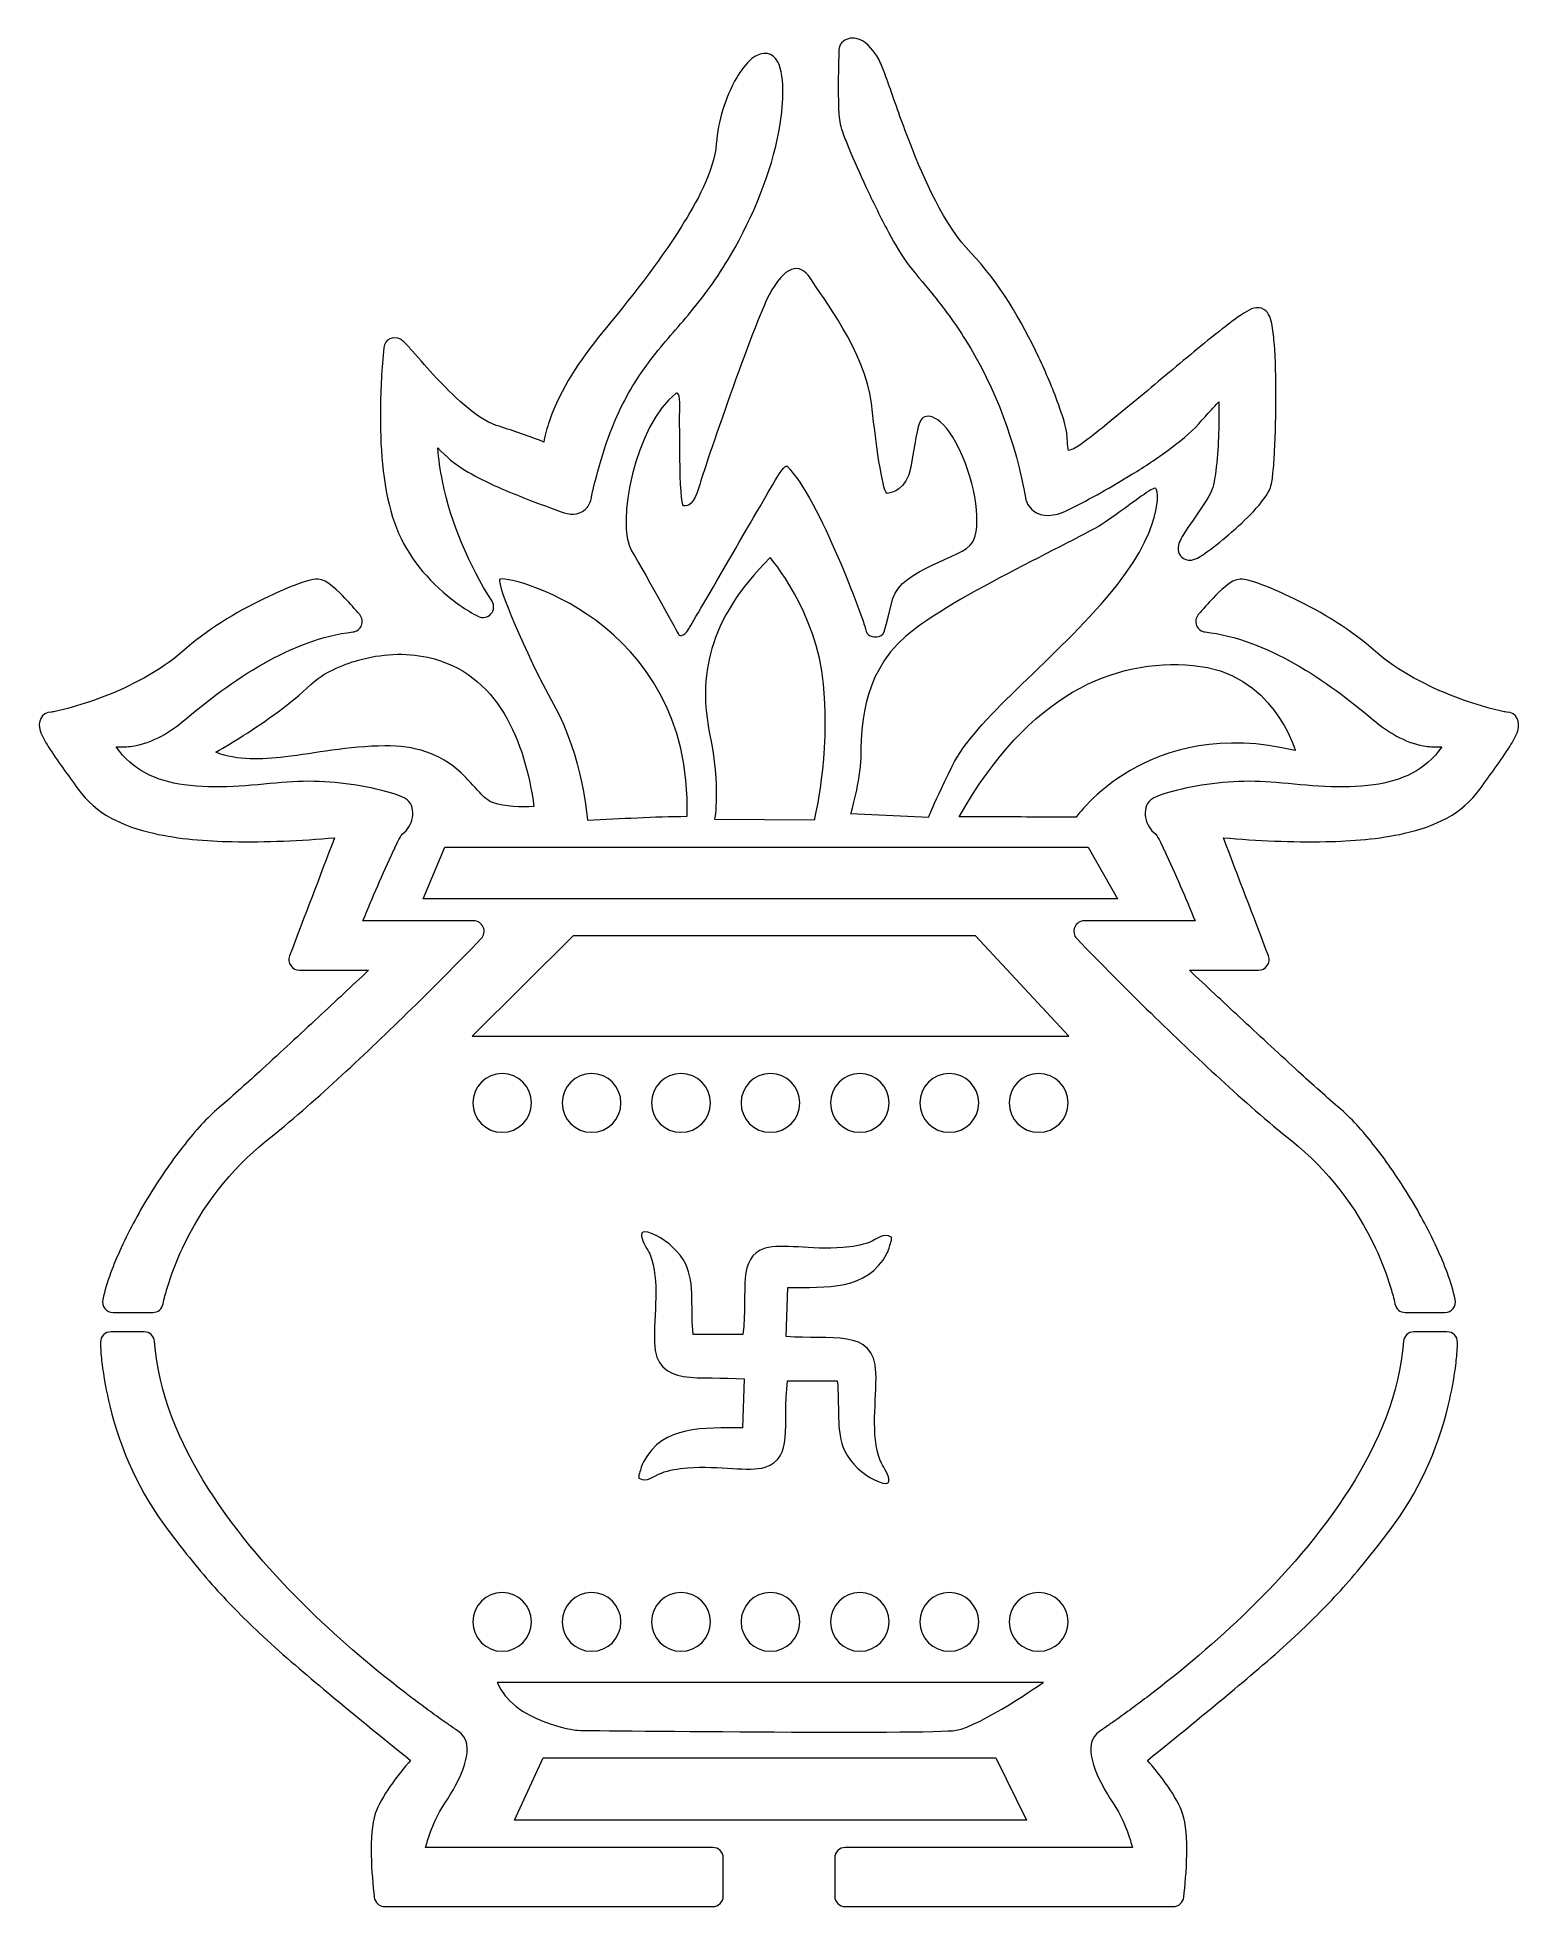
# Model space of a CAD drawing. Header units: millimetres. Extents: x -75 to 75, y -95 to 95.
import ezdxf

# ---------------------------------------------------------------- set-up
doc = ezdxf.new("R2010")
doc.units = ezdxf.units.MM
doc.header["$MEASUREMENT"] = 0
doc.layers.add('Layer 1', color=7, linetype='Continuous')

msp = doc.modelspace()

# ---------------------------------------------------------------- linework, layer by layer
at = {"layer": 'Layer 1', "color": 250, "lineweight": 9}
for points, knots in [([(44.6497, 57.998), (44.3874, 57.726), (44.1331, 57.4454), (43.9017, 57.1957), (43.4653, 56.7245), (43.0399, 56.2454), (42.6081, 55.7705), (41.718, 54.7914), (40.6523, 53.9403), (39.5894, 53.1567), (38.3727, 52.2598), (37.1058, 51.4318), (35.8191, 50.6392), (33.7514, 49.3654), (31.6306, 48.1651), (29.4587, 47.078), (28.4545, 46.5753), (27.1773, 46.1794), (26.1101, 46.7301), (25.6212, 46.9824), (25.1963, 47.456), (25.051, 47.992), (25.043, 48.0216), (25.0362, 48.0514), (25.0307, 48.0816), (23.98, 53.8755), (22.0162, 59.3683), (18.8664, 64.3599), (17.8275, 66.0062), (16.6709, 67.5713), (15.4442, 69.082), (14.5953, 70.1274), (13.6874, 71.1277), (12.9007, 72.2224), (12.1354, 73.2873), (11.4944, 74.4555), (10.8795, 75.6122), (10.136, 77.011), (9.4397, 78.4345), (8.7702, 79.8701), (8.1662, 81.1653), (7.5828, 82.4705), (7.0368, 83.7913), (6.8373, 84.2739), (6.6423, 84.7585), (6.4621, 85.2488), (6.3416, 85.5769), (6.2176, 85.9107), (6.1444, 86.2529), (6.0122, 86.8699), (5.9985, 87.544), (5.9786, 88.1742), (5.9527, 89.0015), (5.9513, 89.8293), (5.9574, 90.6569), (5.9654, 91.7135), (5.9858, 92.7698), (6.0208, 93.8259), (6.0294, 94.0866), (6.125, 94.322), (6.3009, 94.5148), (6.6705, 94.9202), (7.2566, 95.0671), (7.7854, 94.9619), (8.7002, 94.7801), (9.3942, 93.921), (9.875, 93.1769), (10.1451, 92.7587), (10.3376, 92.2684), (10.5193, 91.8059), (10.7807, 91.1403), (11.0186, 90.4659), (11.2565, 89.7916), (11.9049, 87.9545), (12.546, 86.1143), (13.2522, 84.2984), (14.6923, 80.5952), (16.7018, 76.018), (19.4687, 73.1313), (22.314, 70.1627), (24.5917, 66.2338), (26.3425, 62.5297), (27.0768, 60.9764), (27.751, 59.3921), (28.3359, 57.7762), (28.543, 57.2044), (28.7393, 56.6282), (28.9103, 56.0445), (29.0244, 55.6553), (29.1388, 55.2533), (29.1877, 54.8499), (29.2349, 54.4602), (29.2512, 53.5181), (29.3653, 53.06), (29.5446, 53.1023), (29.7875, 53.1991), (29.8923, 53.2444), (30.2722, 53.4085), (30.7486, 53.7859), (31.0859, 54.0351), (31.8501, 54.5995), (32.5923, 55.1932), (33.3309, 55.7905), (35.3292, 57.4066), (37.2921, 59.0659), (39.2634, 60.715), (41.1602, 62.3019), (43.053, 63.8949), (45.0018, 65.4181), (45.6728, 65.9424), (46.3485, 66.4643), (47.0598, 66.9335), (47.6073, 67.2946), (48.3183, 67.7556), (49.0009, 67.5169), (49.6689, 67.2833), (49.8999, 66.5984), (50.0333, 65.9712), (50.1669, 65.3431), (50.2293, 64.6977), (50.2814, 64.0585), (50.4286, 62.2521), (50.4572, 60.436), (50.4588, 58.6243), (50.4604, 56.73), (50.4228, 54.8349), (50.3205, 52.9431), (50.2812, 52.2167), (50.2335, 51.4903), (50.1558, 50.7668), (50.1045, 50.2889), (50.051, 49.7636), (49.8989, 49.3071), (49.4249, 47.8842), (47.0906, 45.7597), (45.9368, 44.7484), (45.1649, 44.0718), (44.3713, 43.4159), (43.5391, 42.8145), (42.9479, 42.3872), (42.0504, 41.6916), (41.2815, 41.9692), (40.6701, 42.1898), (40.4032, 42.8102), (40.5439, 43.4233), (40.6007, 43.6708), (40.7111, 43.9042), (40.8309, 44.1268), (41.1047, 44.6353), (41.4337, 45.113), (41.758, 45.5901), (42.4786, 46.6502), (43.2671, 47.7041), (43.8596, 48.8423), (44.1282, 49.3583), (44.2652, 50.3686), (44.3424, 50.9533), (44.4938, 52.0993), (44.5687, 53.256), (44.6158, 54.4107), (44.6603, 55.5033), (44.6779, 56.5975), (44.6567, 57.6908), (44.6547, 57.7933), (44.6524, 57.8957), (44.6497, 57.998)], [0, 0, 0, 0, 0.01818182, 0.01818182, 0.01818182, 0.03636364, 0.03636364, 0.03636364, 0.05454545, 0.05454545, 0.05454545, 0.07272727, 0.07272727, 0.07272727, 0.09090909, 0.09090909, 0.09090909, 0.10909091, 0.10909091, 0.10909091, 0.12727273, 0.12727273, 0.12727273, 0.14545455, 0.14545455, 0.14545455, 0.16363636, 0.16363636, 0.16363636, 0.18181818, 0.18181818, 0.18181818, 0.2, 0.2, 0.2, 0.21818182, 0.21818182, 0.21818182, 0.23636364, 0.23636364, 0.23636364, 0.25454545, 0.25454545, 0.25454545, 0.27272727, 0.27272727, 0.27272727, 0.29090909, 0.29090909, 0.29090909, 0.30909091, 0.30909091, 0.30909091, 0.32727273, 0.32727273, 0.32727273, 0.34545455, 0.34545455, 0.34545455, 0.36363636, 0.36363636, 0.36363636, 0.38181818, 0.38181818, 0.38181818, 0.4, 0.4, 0.4, 0.41818182, 0.41818182, 0.41818182, 0.43636364, 0.43636364, 0.43636364, 0.45454545, 0.45454545, 0.45454545, 0.47272727, 0.47272727, 0.47272727, 0.49090909, 0.49090909, 0.49090909, 0.50909091, 0.50909091, 0.50909091, 0.52727273, 0.52727273, 0.52727273, 0.54545455, 0.54545455, 0.54545455, 0.56363636, 0.56363636, 0.56363636, 0.58181818, 0.58181818, 0.58181818, 0.6, 0.6, 0.6, 0.61818182, 0.61818182, 0.61818182, 0.63636364, 0.63636364, 0.63636364, 0.65454545, 0.65454545, 0.65454545, 0.67272727, 0.67272727, 0.67272727, 0.69090909, 0.69090909, 0.69090909, 0.70909091, 0.70909091, 0.70909091, 0.72727273, 0.72727273, 0.72727273, 0.74545455, 0.74545455, 0.74545455, 0.76363636, 0.76363636, 0.76363636, 0.78181818, 0.78181818, 0.78181818, 0.8, 0.8, 0.8, 0.81818182, 0.81818182, 0.81818182, 0.83636364, 0.83636364, 0.83636364, 0.85454545, 0.85454545, 0.85454545, 0.87272727, 0.87272727, 0.87272727, 0.89090909, 0.89090909, 0.89090909, 0.90909091, 0.90909091, 0.90909091, 0.92727273, 0.92727273, 0.92727273, 0.94545455, 0.94545455, 0.94545455, 0.96363636, 0.96363636, 0.96363636, 0.98181818, 0.98181818, 0.98181818, 1, 1, 1, 1]), ([(-23.9959, 53.9191), (-23.8576, 54.6526), (-23.6553, 55.3749), (-23.4115, 56.0795), (-22.3015, 59.2897), (-20.2901, 62.3088), (-18.1453, 64.9203), (-15.2659, 68.4263), (-12.4039, 72.0028), (-9.9807, 75.8443), (-8.5, 78.1915), (-6.6769, 81.4458), (-6.4496, 84.2463), (-6.2628, 86.5457), (-5.54, 88.9904), (-4.3647, 90.98), (-3.9609, 91.6636), (-3.4399, 92.4064), (-2.8187, 92.9067), (-2.08, 93.5017), (-1.0488, 93.717), (-0.3845, 92.8764), (0.6315, 91.5905), (0.3191, 88.0568), (0.0841, 86.4805), (-0.5775, 82.0419), (-2.3804, 77.6234), (-4.536, 73.7086), (-5.7669, 71.4733), (-7.208, 69.398), (-8.822, 67.4234), (-10.1377, 65.8137), (-11.5462, 64.2806), (-12.8311, 62.6457), (-14.2053, 60.897), (-15.373, 59.0572), (-16.3162, 57.0412), (-17.6414, 54.2091), (-18.5198, 51.1633), (-19.1847, 48.1145), (-19.2546, 47.712), (-19.4836, 47.3171), (-19.7913, 47.0502), (-20.4863, 46.4475), (-21.4096, 46.5184), (-22.2165, 46.8217), (-23.6436, 47.3581), (-25.0795, 47.8713), (-26.4943, 48.4397), (-28.3644, 49.1911), (-30.2806, 50.0024), (-32.0016, 51.057), (-33.0259, 51.6845), (-33.9402, 52.4389), (-34.7489, 53.3178), (-34.68, 52.1841), (-34.5093, 51.0498), (-34.2838, 49.9402), (-33.4064, 45.6228), (-31.5914, 41.4471), (-29.2488, 37.7271), (-28.9915, 37.3184), (-29.0359, 36.7953), (-29.3585, 36.4359), (-29.6801, 36.0776), (-30.1979, 35.9766), (-30.6305, 36.1879), (-31.8921, 36.8039), (-33.1703, 37.7475), (-34.2293, 38.6677), (-36.5862, 40.7156), (-38.4426, 43.2881), (-39.3677, 46.2892), (-40.4169, 49.6934), (-40.6331, 53.657), (-40.6013, 57.2063), (-40.5824, 59.3174), (-40.4619, 61.4262), (-40.2512, 63.5267), (-40.1682, 64.3543), (-39.2818, 64.7725), (-38.5719, 64.3677), (-38.4169, 64.2793), (-38.2845, 64.1635), (-38.1569, 64.0404), (-37.8789, 63.7724), (-37.6247, 63.4816), (-37.3684, 63.1933), (-36.5547, 62.2783), (-35.7506, 61.3546), (-34.9138, 60.4606), (-33.4548, 58.9019), (-30.8637, 56.2652), (-28.8262, 55.6151), (-27.2922, 55.1256), (-25.7543, 54.6326), (-24.2613, 54.0273), (-24.1725, 53.9913), (-24.084, 53.9554), (-23.9959, 53.9191)], [0, 0, 0, 0, 0.03030303, 0.03030303, 0.03030303, 0.06060606, 0.06060606, 0.06060606, 0.09090909, 0.09090909, 0.09090909, 0.12121212, 0.12121212, 0.12121212, 0.15151515, 0.15151515, 0.15151515, 0.18181818, 0.18181818, 0.18181818, 0.21212121, 0.21212121, 0.21212121, 0.24242424, 0.24242424, 0.24242424, 0.27272727, 0.27272727, 0.27272727, 0.3030303, 0.3030303, 0.3030303, 0.33333333, 0.33333333, 0.33333333, 0.36363636, 0.36363636, 0.36363636, 0.39393939, 0.39393939, 0.39393939, 0.42424242, 0.42424242, 0.42424242, 0.45454545, 0.45454545, 0.45454545, 0.48484848, 0.48484848, 0.48484848, 0.51515152, 0.51515152, 0.51515152, 0.54545455, 0.54545455, 0.54545455, 0.57575758, 0.57575758, 0.57575758, 0.60606061, 0.60606061, 0.60606061, 0.63636364, 0.63636364, 0.63636364, 0.66666667, 0.66666667, 0.66666667, 0.6969697, 0.6969697, 0.6969697, 0.72727273, 0.72727273, 0.72727273, 0.75757576, 0.75757576, 0.75757576, 0.78787879, 0.78787879, 0.78787879, 0.81818182, 0.81818182, 0.81818182, 0.84848485, 0.84848485, 0.84848485, 0.87878788, 0.87878788, 0.87878788, 0.90909091, 0.90909091, 0.90909091, 0.93939394, 0.93939394, 0.93939394, 0.96969697, 0.96969697, 0.96969697, 1, 1, 1, 1]), ([(-10.2603, 34.3056), (-10.2603, 34.3056), (-13.4269, 40.1401), (-15.0571, 42.8414), (-16.6872, 45.5387), (-14.7013, 55.6765), (-10.5237, 58.886), (-10.5237, 58.886), (-10.168, 59.1414), (-10.168, 57.9205), (-10.168, 56.6956), (-10.2376, 47.5072), (-9.7829, 47.4309), (-9.3295, 47.3534), (-8.685, 47.6181), (-8.1928, 49.398), (-7.7007, 51.1793), (-2.6058, 66.0029), (-1.0706, 68.8808), (0.4659, 71.7572), (1.9998, 72.335), (3.1526, 70.531), (4.3026, 68.727), (8.7009, 63.0837), (9.3188, 57.8777), (9.9339, 52.6717), (10.5036, 48.6197), (10.9743, 48.6999), (11.4436, 48.7776), (12.8919, 49.0517), (13.3239, 51.3626), (13.7544, 53.672), (13.9497, 55.4733), (14.3816, 56.1794), (14.8109, 56.8828), (16.4772, 56.8601), (18.2477, 53.2294), (20.0183, 49.6013), (20.5506, 45.2164), (19.5756, 43.6692), (18.602, 42.1193), (12.3784, 41.0642), (11.5105, 37.9964), (10.6386, 34.9314), (10.7764, 34.2909), (10.0904, 34.1531), (9.4043, 34.0154), (8.8548, 34.1531), (8.7183, 34.9314), (8.5819, 35.7084), (4.0486, 48.1611), (0.7522, 51.4561), (0.7522, 51.4561), (0.5369, 51.6928), (-0.3216, 50.2406), (-1.1815, 48.7923), (-8.6489, 35.901), (-9.24, 34.9341), (-9.8297, 33.9673), (-10.2603, 34.3056), (-10.2603, 34.3056)], [0, 0, 0, 0, 0.05, 0.05, 0.05, 0.1, 0.1, 0.1, 0.15, 0.15, 0.15, 0.2, 0.2, 0.2, 0.25, 0.25, 0.25, 0.3, 0.3, 0.3, 0.35, 0.35, 0.35, 0.4, 0.4, 0.4, 0.45, 0.45, 0.45, 0.5, 0.5, 0.5, 0.55, 0.55, 0.55, 0.6, 0.6, 0.6, 0.65, 0.65, 0.65, 0.7, 0.7, 0.7, 0.75, 0.75, 0.75, 0.8, 0.8, 0.8, 0.85, 0.85, 0.85, 0.9, 0.9, 0.9, 0.95, 0.95, 0.95, 1, 1, 1, 1]), ([(7.21, 16.1411), (7.21, 16.1411), (8.1783, 19.4588), (8.2438, 21.8485), (8.308, 24.2369), (8.1141, 30.1129), (12.8266, 34.1809), (17.5405, 38.2502), (30.972, 44.2465), (33.3457, 45.9261), (35.7167, 47.6044), (37.6864, 49.1677), (38.1505, 49.2265), (38.6132, 49.284), (39.1615, 44.9687), (33.2427, 38.083), (27.3226, 31.2001), (19.9275, 25.7962), (17.5445, 20.9726), (15.1654, 16.1464), (15.1654, 15.7599), (15.1654, 15.7599), (15.1654, 15.7599), (7.21, 16.1411), (7.21, 16.1411)], [0, 0, 0, 0, 0.125, 0.125, 0.125, 0.25, 0.25, 0.25, 0.375, 0.375, 0.375, 0.5, 0.5, 0.5, 0.625, 0.625, 0.625, 0.75, 0.75, 0.75, 0.875, 0.875, 0.875, 1, 1, 1, 1]), ([(-6.62, 15.5821), (-6.62, 15.5821), (-5.9822, 18.7542), (-7.1255, 24.2945), (-8.2676, 29.8348), (-7.4104, 35.8338), (-0.9554, 42.1738), (-0.9554, 42.1738), (3.7773, 36.6575), (4.4633, 29.2905), (5.1506, 21.9235), (3.5446, 15.5126), (3.5446, 15.5126), (3.5446, 15.5126), (-6.62, 15.5821), (-6.62, 15.5821)], [0, 0, 0, 0, 0.2, 0.2, 0.2, 0.4, 0.4, 0.4, 0.6, 0.6, 0.6, 0.8, 0.8, 0.8, 1, 1, 1, 1]), ([(-45.26, 13.6819), (-48.7229, 13.3888), (-52.204, 13.2101), (-55.6787, 13.2845), (-58.346, 13.3416), (-61.0684, 13.5414), (-63.6742, 14.1363), (-66.7167, 14.8311), (-69.5082, 16.0495), (-71.3702, 18.6655), (-72.3852, 20.0918), (-73.4427, 21.4914), (-74.3776, 22.9727), (-74.6838, 23.4578), (-75.0183, 24.001), (-75.1924, 24.5487), (-75.479, 25.4505), (-75.0931, 26.403), (-74.0515, 26.4643), (-73.8894, 26.4739), (-73.7019, 26.5203), (-73.5426, 26.5537), (-73.1547, 26.6351), (-72.7702, 26.7315), (-72.3876, 26.8344), (-71.2067, 27.1518), (-70.0428, 27.536), (-68.9, 27.9709), (-66.0262, 29.0645), (-63.0327, 30.5791), (-60.7229, 32.6322), (-58.2681, 34.8142), (-55.3293, 36.5949), (-52.3763, 38.0163), (-51.2899, 38.5392), (-48.0319, 40.032), (-46.949, 39.9906), (-46.009, 39.9547), (-44.8355, 38.6927), (-44.2074, 38.0371), (-43.6899, 37.4967), (-43.188, 36.9406), (-42.7046, 36.3694), (-42.445, 36.0627), (-42.3777, 35.6486), (-42.5268, 35.2756), (-42.6763, 34.9012), (-43.009, 34.6489), (-43.4098, 34.6056), (-49.5944, 33.9375), (-55.8452, 29.6255), (-60.4785, 25.6893), (-61.9493, 24.4398), (-63.6805, 23.3671), (-65.6082, 23.0335), (-66.1558, 22.9387), (-66.7038, 22.9099), (-67.2587, 22.9277), (-67.3187, 22.9295), (-67.3861, 22.9348), (-67.4555, 22.9401), (-65.8441, 20.5231), (-63.3873, 19.4646), (-60.5399, 19.0646), (-57.2954, 18.6089), (-53.8596, 18.9982), (-50.6128, 19.298), (-47.7374, 19.5634), (-44.7923, 19.3972), (-41.9612, 18.8316), (-41.063, 18.6521), (-38.5236, 18.0726), (-37.8739, 17.5532), (-37.3412, 17.1274), (-37.2383, 16.3683), (-37.3484, 15.7336), (-37.4646, 15.0633), (-37.8217, 14.4584), (-38.375, 14.0613), (-38.6306, 13.7521), (-39.0849, 12.7408), (-39.2626, 12.3694), (-39.8286, 11.1866), (-40.3563, 9.9857), (-40.8765, 8.7823), (-41.3846, 7.6071), (-41.8835, 6.4279), (-42.3734, 5.2451), (-38.6252, 5.2451), (-34.8769, 5.2451), (-31.1287, 5.2451), (-30.6932, 5.2451), (-30.3105, 4.9923), (-30.1397, 4.5917), (-29.9699, 4.1936), (-30.053, 3.738), (-30.3526, 3.4255), (-32.8228, 0.8494), (-35.3499, -1.6718), (-37.9005, -4.1681), (-40.2209, -6.4388), (-42.5692, -8.6813), (-44.9626, -10.875), (-47.3196, -13.0354), (-49.7162, -15.1574), (-52.215, -17.1534), (-55.8643, -20.0683), (-58.7471, -23.8189), (-60.7235, -28.0446), (-61.3392, -29.3612), (-61.8692, -30.7226), (-62.2843, -32.116), (-62.4403, -32.6396), (-62.5926, -33.1734), (-62.6912, -33.7112), (-62.7852, -34.2241), (-63.2274, -34.5926), (-63.7488, -34.5926), (-65.096, -34.5926), (-66.443, -34.5926), (-67.7901, -34.5926), (-68.1228, -34.5926), (-68.4229, -34.4482), (-68.6305, -34.188), (-68.8371, -33.9293), (-68.912, -33.6019), (-68.8387, -33.279), (-68.4272, -31.4675), (-67.7343, -29.6954), (-66.9612, -28.0098), (-66.0877, -26.1053), (-65.0761, -24.2622), (-63.9748, -22.4805), (-62.9017, -20.7446), (-61.739, -19.0592), (-60.4687, -17.4613), (-59.4195, -16.1418), (-58.2756, -14.8329), (-56.9874, -13.7411), (-55.4935, -12.475), (-54.0503, -11.1502), (-52.6047, -9.8297), (-50.696, -8.0861), (-48.8001, -6.3287), (-46.9086, -4.5666), (-45.2019, -2.9768), (-43.4977, -1.3843), (-41.7989, 0.2139), (-44.1441, 0.2139), (-46.4892, 0.2139), (-48.8343, 0.2139), (-49.1934, 0.2139), (-49.5158, 0.3832), (-49.7196, 0.6789), (-49.9232, 0.9743), (-49.9669, 1.3364), (-49.8392, 1.6718), (-48.315, 5.676), (-46.7855, 9.6782), (-45.26, 13.6819)], [0, 0, 0, 0, 0.01886792, 0.01886792, 0.01886792, 0.03773585, 0.03773585, 0.03773585, 0.05660377, 0.05660377, 0.05660377, 0.0754717, 0.0754717, 0.0754717, 0.09433962, 0.09433962, 0.09433962, 0.11320755, 0.11320755, 0.11320755, 0.13207547, 0.13207547, 0.13207547, 0.1509434, 0.1509434, 0.1509434, 0.16981132, 0.16981132, 0.16981132, 0.18867925, 0.18867925, 0.18867925, 0.20754717, 0.20754717, 0.20754717, 0.22641509, 0.22641509, 0.22641509, 0.24528302, 0.24528302, 0.24528302, 0.26415094, 0.26415094, 0.26415094, 0.28301887, 0.28301887, 0.28301887, 0.30188679, 0.30188679, 0.30188679, 0.32075472, 0.32075472, 0.32075472, 0.33962264, 0.33962264, 0.33962264, 0.35849057, 0.35849057, 0.35849057, 0.37735849, 0.37735849, 0.37735849, 0.39622642, 0.39622642, 0.39622642, 0.41509434, 0.41509434, 0.41509434, 0.43396226, 0.43396226, 0.43396226, 0.45283019, 0.45283019, 0.45283019, 0.47169811, 0.47169811, 0.47169811, 0.49056604, 0.49056604, 0.49056604, 0.50943396, 0.50943396, 0.50943396, 0.52830189, 0.52830189, 0.52830189, 0.54716981, 0.54716981, 0.54716981, 0.56603774, 0.56603774, 0.56603774, 0.58490566, 0.58490566, 0.58490566, 0.60377358, 0.60377358, 0.60377358, 0.62264151, 0.62264151, 0.62264151, 0.64150943, 0.64150943, 0.64150943, 0.66037736, 0.66037736, 0.66037736, 0.67924528, 0.67924528, 0.67924528, 0.69811321, 0.69811321, 0.69811321, 0.71698113, 0.71698113, 0.71698113, 0.73584906, 0.73584906, 0.73584906, 0.75471698, 0.75471698, 0.75471698, 0.77358491, 0.77358491, 0.77358491, 0.79245283, 0.79245283, 0.79245283, 0.81132075, 0.81132075, 0.81132075, 0.83018868, 0.83018868, 0.83018868, 0.8490566, 0.8490566, 0.8490566, 0.86792453, 0.86792453, 0.86792453, 0.88679245, 0.88679245, 0.88679245, 0.90566038, 0.90566038, 0.90566038, 0.9245283, 0.9245283, 0.9245283, 0.94339623, 0.94339623, 0.94339623, 0.96226415, 0.96226415, 0.96226415, 0.98113208, 0.98113208, 0.98113208, 1, 1, 1, 1]), ([(-19.5537, 15.4578), (-19.5537, 15.4578), (-20.0116, 21.9365), (-22.9849, 27.2654), (-25.9571, 32.5932), (-28.7056, 39.3243), (-28.4806, 39.942), (-28.2567, 40.5597), (-8.9119, 36.2082), (-9.396, 15.862), (-12.8576, 15.862), (-16.0677, 15.619), (-19.5537, 15.4578)], [0, 0, 0, 0, 0.25, 0.25, 0.25, 0.5, 0.5, 0.5, 0.75, 0.75, 0.75, 1, 1, 1, 1]), ([(45.1172, 13.6819), (46.6427, 9.6782), (48.1722, 5.676), (49.6964, 1.6718), (49.8241, 1.3364), (49.7804, 0.9743), (49.5768, 0.6789), (49.373, 0.3832), (49.0506, 0.2139), (48.6915, 0.2139), (46.3464, 0.2139), (44.0012, 0.2139), (41.6561, 0.2139), (43.3548, -1.3844), (45.0589, -2.9769), (46.7654, -4.5669), (48.6568, -6.329), (50.5526, -8.0863), (52.4611, -9.83), (53.9064, -11.1504), (55.3494, -12.4752), (56.8432, -13.741), (58.1317, -14.8329), (59.2758, -16.1418), (60.3251, -17.4615), (61.5956, -19.0594), (62.7583, -20.7448), (63.8315, -22.4807), (64.9329, -24.2623), (65.9447, -26.1054), (66.8182, -28.0098), (67.5914, -29.6954), (68.2843, -31.4676), (68.6959, -33.279), (68.7692, -33.6019), (68.6943, -33.9293), (68.4877, -34.188), (68.2801, -34.4482), (67.98, -34.5926), (67.6473, -34.5926), (66.3002, -34.5926), (64.9531, -34.5926), (63.606, -34.5926), (63.0846, -34.5926), (62.6425, -34.2241), (62.5484, -33.7113), (62.4498, -33.1734), (62.2976, -32.6396), (62.1416, -32.1159), (61.7266, -30.7227), (61.1966, -29.3613), (60.5808, -28.0448), (58.6041, -23.8189), (55.7206, -20.0683), (52.071, -17.1534), (49.5719, -15.1576), (47.1754, -13.0356), (44.8184, -10.8752), (42.4251, -8.6815), (40.0769, -6.439), (37.7569, -4.1682), (35.2064, -1.672), (32.6799, 0.8495), (30.2098, 3.4255), (29.9102, 3.738), (29.8271, 4.1936), (29.9968, 4.5917), (30.1677, 4.9923), (30.5504, 5.2451), (30.9859, 5.2451), (34.7346, 5.2451), (38.4832, 5.2451), (42.2319, 5.2451), (41.7419, 6.4279), (41.2427, 7.6071), (40.7346, 8.7822), (40.2141, 9.9857), (39.6862, 11.1865), (39.12, 12.3693), (38.9423, 12.7407), (38.4877, 13.7522), (38.2323, 14.0613), (37.679, 14.4584), (37.3217, 15.0634), (37.2055, 15.7337), (37.0951, 16.3688), (37.1984, 17.1284), (37.7321, 17.554), (38.3833, 18.0733), (40.9198, 18.6521), (41.8188, 18.8317), (44.6498, 19.3973), (47.5947, 19.5634), (50.47, 19.298), (53.7166, 18.9982), (57.1523, 18.6089), (60.3964, 19.0646), (63.2441, 19.4647), (65.7007, 20.5232), (67.3123, 22.9399), (67.2423, 22.9344), (67.1742, 22.9292), (67.1136, 22.9272), (66.5588, 22.9094), (66.0109, 22.9384), (65.4634, 23.0335), (63.5366, 23.3677), (61.806, 24.4403), (60.3356, 25.6893), (55.7011, 29.6266), (49.4507, 33.9375), (43.2643, 34.6056), (42.8636, 34.6488), (42.5309, 34.9012), (42.3813, 35.2755), (42.2321, 35.6485), (42.2994, 36.0627), (42.5591, 36.3694), (43.0424, 36.9405), (43.5446, 37.4964), (44.0624, 38.0364), (44.6914, 38.6926), (45.8664, 39.9547), (46.8076, 39.9906), (47.8896, 40.032), (51.1474, 38.5389), (52.233, 38.0162), (55.1858, 36.5947), (58.1242, 34.814), (60.5788, 32.6322), (62.8886, 30.5791), (65.8822, 29.0645), (68.756, 27.971), (69.8989, 27.5361), (71.0629, 27.1519), (72.244, 26.8345), (72.6267, 26.7316), (73.0113, 26.6351), (73.3992, 26.5537), (73.5588, 26.5203), (73.7464, 26.4739), (73.9087, 26.4643), (74.9471, 26.4032), (75.3375, 25.4543), (75.0497, 24.5487), (74.8756, 24.001), (74.5412, 23.4577), (74.235, 22.9726), (73.3001, 21.4912), (72.2425, 20.0916), (71.2271, 18.6653), (69.3647, 16.0495), (66.5738, 14.831), (63.5311, 14.1362), (60.9253, 13.5413), (58.2029, 13.3416), (55.5358, 13.2844), (52.0612, 13.21), (48.5801, 13.3888), (45.1172, 13.6819)], [0, 0, 0, 0, 0.01886792, 0.01886792, 0.01886792, 0.03773585, 0.03773585, 0.03773585, 0.05660377, 0.05660377, 0.05660377, 0.0754717, 0.0754717, 0.0754717, 0.09433962, 0.09433962, 0.09433962, 0.11320755, 0.11320755, 0.11320755, 0.13207547, 0.13207547, 0.13207547, 0.1509434, 0.1509434, 0.1509434, 0.16981132, 0.16981132, 0.16981132, 0.18867925, 0.18867925, 0.18867925, 0.20754717, 0.20754717, 0.20754717, 0.22641509, 0.22641509, 0.22641509, 0.24528302, 0.24528302, 0.24528302, 0.26415094, 0.26415094, 0.26415094, 0.28301887, 0.28301887, 0.28301887, 0.30188679, 0.30188679, 0.30188679, 0.32075472, 0.32075472, 0.32075472, 0.33962264, 0.33962264, 0.33962264, 0.35849057, 0.35849057, 0.35849057, 0.37735849, 0.37735849, 0.37735849, 0.39622642, 0.39622642, 0.39622642, 0.41509434, 0.41509434, 0.41509434, 0.43396226, 0.43396226, 0.43396226, 0.45283019, 0.45283019, 0.45283019, 0.47169811, 0.47169811, 0.47169811, 0.49056604, 0.49056604, 0.49056604, 0.50943396, 0.50943396, 0.50943396, 0.52830189, 0.52830189, 0.52830189, 0.54716981, 0.54716981, 0.54716981, 0.56603774, 0.56603774, 0.56603774, 0.58490566, 0.58490566, 0.58490566, 0.60377358, 0.60377358, 0.60377358, 0.62264151, 0.62264151, 0.62264151, 0.64150943, 0.64150943, 0.64150943, 0.66037736, 0.66037736, 0.66037736, 0.67924528, 0.67924528, 0.67924528, 0.69811321, 0.69811321, 0.69811321, 0.71698113, 0.71698113, 0.71698113, 0.73584906, 0.73584906, 0.73584906, 0.75471698, 0.75471698, 0.75471698, 0.77358491, 0.77358491, 0.77358491, 0.79245283, 0.79245283, 0.79245283, 0.81132075, 0.81132075, 0.81132075, 0.83018868, 0.83018868, 0.83018868, 0.8490566, 0.8490566, 0.8490566, 0.86792453, 0.86792453, 0.86792453, 0.88679245, 0.88679245, 0.88679245, 0.90566038, 0.90566038, 0.90566038, 0.9245283, 0.9245283, 0.9245283, 0.94339623, 0.94339623, 0.94339623, 0.96226415, 0.96226415, 0.96226415, 0.98113208, 0.98113208, 0.98113208, 1, 1, 1, 1]), ([(-57.3508, 22.3769), (-55.0971, 21.5117), (-52.7108, 21.6071), (-50.2964, 21.9003), (-48.7077, 22.0933), (-47.1274, 22.3643), (-45.5413, 22.5811), (-43.7488, 22.8261), (-41.9585, 23.0035), (-40.1477, 23.022), (-37.1591, 23.0524), (-34.6144, 22.3227), (-32.3972, 20.2793), (-31.7119, 19.6476), (-31.1371, 18.9561), (-30.5047, 18.2792), (-30.1369, 17.8855), (-29.6413, 17.378), (-29.1102, 17.2219), (-27.9231, 16.8729), (-26.3198, 16.7434), (-24.9944, 16.8644), (-25.8777, 23.418), (-28.6126, 30.4585), (-35.7686, 32.0331), (-38.0896, 32.5437), (-40.5634, 32.3833), (-42.8426, 31.7425), (-44.4528, 31.2897), (-46.4569, 30.4345), (-47.6822, 29.2623), (-49.7229, 27.3101), (-52.1603, 25.5809), (-54.5398, 24.0716), (-55.4533, 23.4921), (-56.3975, 22.9149), (-57.3508, 22.3769)], [0, 0, 0, 0, 0.08333333, 0.08333333, 0.08333333, 0.16666667, 0.16666667, 0.16666667, 0.25, 0.25, 0.25, 0.33333333, 0.33333333, 0.33333333, 0.41666667, 0.41666667, 0.41666667, 0.5, 0.5, 0.5, 0.58333333, 0.58333333, 0.58333333, 0.66666667, 0.66666667, 0.66666667, 0.75, 0.75, 0.75, 0.83333333, 0.83333333, 0.83333333, 0.91666667, 0.91666667, 0.91666667, 1, 1, 1, 1]), ([(18.2465, 15.8255), (18.2465, 15.8255), (23.2387, 15.8255), (23.2387, 15.8255), (22.9196, 15.8255), (26.0883, 15.7599), (26.0883, 15.7599), (26.0883, 15.7599), (30.1376, 15.7599), (30.1376, 15.7599), (30.1376, 15.7599), (37.4097, 26.2), (52.4299, 22.5385), (52.4299, 22.5385), (50.1887, 30.5341), (42.0433, 31.2067), (33.898, 31.8794), (25.4277, 28.3904), (18.2465, 15.8255)], [0, 0, 0, 0, 0.16666667, 0.16666667, 0.16666667, 0.33333333, 0.33333333, 0.33333333, 0.5, 0.5, 0.5, 0.66666667, 0.66666667, 0.66666667, 0.83333333, 0.83333333, 0.83333333, 1, 1, 1, 1]), ([(-36.2433, 7.4648), (-36.2433, 7.4648), (34.358, 7.4648), (34.358, 7.4648), (34.358, 7.4648), (31.3732, 12.7082), (31.3732, 12.7082), (31.3732, 12.7082), (-34.0528, 12.7082), (-34.0528, 12.7082), (-34.0528, 12.7082), (-36.2433, 7.4648), (-36.2433, 7.4648)], [0, 0, 0, 0, 0.25, 0.25, 0.25, 0.5, 0.5, 0.5, 0.75, 0.75, 0.75, 1, 1, 1, 1]), ([(-20.9918, 3.7044), (-20.9918, 3.7044), (19.9101, 3.7044), (19.9101, 3.7044), (19.9101, 3.7044), (29.3847, -6.4789), (29.3847, -6.4789), (29.3847, -6.4789), (-31.27, -6.4789), (-31.27, -6.4789), (-31.27, -6.4789), (-20.9918, 3.7044), (-20.9918, 3.7044)], [0, 0, 0, 0, 0.25, 0.25, 0.25, 0.5, 0.5, 0.5, 0.75, 0.75, 0.75, 1, 1, 1, 1]), ([(-28.2223, -10.2928), (-26.5695, -10.2928), (-25.2322, -11.6301), (-25.2322, -13.283), (-25.2322, -14.9332), (-26.5695, -16.2717), (-28.2223, -16.2717), (-29.8726, -16.2717), (-31.2112, -14.9332), (-31.2112, -13.283), (-31.2112, -11.6301), (-29.8726, -10.2928), (-28.2223, -10.2928)], [0, 0, 0, 0, 0.25, 0.25, 0.25, 0.5, 0.5, 0.5, 0.75, 0.75, 0.75, 1, 1, 1, 1]), ([(-19.1288, -10.2928), (-17.4774, -10.2928), (-16.1388, -11.6301), (-16.1388, -13.283), (-16.1388, -14.9332), (-17.4774, -16.2717), (-19.1288, -16.2717), (-20.7804, -16.2717), (-22.119, -14.9332), (-22.119, -13.283), (-22.119, -11.6301), (-20.7804, -10.2928), (-19.1288, -10.2928)], [0, 0, 0, 0, 0.25, 0.25, 0.25, 0.5, 0.5, 0.5, 0.75, 0.75, 0.75, 1, 1, 1, 1]), ([(-10.0367, -10.2928), (-8.3839, -10.2928), (-7.0467, -11.6301), (-7.0467, -13.283), (-7.0467, -14.9332), (-8.3839, -16.2717), (-10.0367, -16.2717), (-11.687, -16.2717), (-13.0256, -14.9332), (-13.0256, -13.283), (-13.0256, -11.6301), (-11.687, -10.2928), (-10.0367, -10.2928)], [0, 0, 0, 0, 0.25, 0.25, 0.25, 0.5, 0.5, 0.5, 0.75, 0.75, 0.75, 1, 1, 1, 1]), ([(-0.9434, -10.2928), (0.7082, -10.2928), (2.0468, -11.6301), (2.0468, -13.283), (2.0468, -14.9332), (0.7082, -16.2717), (-0.9434, -16.2717), (-2.5935, -16.2717), (-3.9321, -14.9332), (-3.9321, -13.283), (-3.9321, -11.6301), (-2.5935, -10.2928), (-0.9434, -10.2928)], [0, 0, 0, 0, 0.25, 0.25, 0.25, 0.5, 0.5, 0.5, 0.75, 0.75, 0.75, 1, 1, 1, 1]), ([(8.1515, -10.2928), (9.8004, -10.2928), (11.139, -11.6301), (11.139, -13.283), (11.139, -14.9332), (9.8004, -16.2717), (8.1515, -16.2717), (6.4986, -16.2717), (5.16, -14.9332), (5.16, -13.283), (5.16, -11.6301), (6.4986, -10.2928), (8.1515, -10.2928)], [0, 0, 0, 0, 0.25, 0.25, 0.25, 0.5, 0.5, 0.5, 0.75, 0.75, 0.75, 1, 1, 1, 1]), ([(17.2436, -10.2928), (18.8925, -10.2928), (20.2338, -11.6301), (20.2338, -13.283), (20.2338, -14.9332), (18.8925, -16.2717), (17.2436, -16.2717), (15.5908, -16.2717), (14.2535, -14.9332), (14.2535, -13.283), (14.2535, -11.6301), (15.5908, -10.2928), (17.2436, -10.2928)], [0, 0, 0, 0, 0.25, 0.25, 0.25, 0.5, 0.5, 0.5, 0.75, 0.75, 0.75, 1, 1, 1, 1]), ([(26.3357, -10.2928), (27.9872, -10.2928), (29.3259, -11.6301), (29.3259, -13.283), (29.3259, -14.9332), (27.9872, -16.2717), (26.3357, -16.2717), (24.6855, -16.2717), (23.3456, -14.9332), (23.3456, -13.283), (23.3456, -11.6301), (24.6855, -10.2928), (26.3357, -10.2928)], [0, 0, 0, 0, 0.25, 0.25, 0.25, 0.5, 0.5, 0.5, 0.75, 0.75, 0.75, 1, 1, 1, 1]), ([(-1.4742, -50.3254), (-3.2114, -50.8203), (-6.0062, -50.1315), (-9.3775, -50.387), (-10.2989, -50.4578), (-11.2563, -50.625), (-12.0333, -50.9138), (-12.8825, -51.2254), (-13.4187, -51.9436), (-14.3227, -51.4527), (-14.3227, -51.4527), (-14.3227, -51.0984), (-14.3227, -51.0984), (-14.1248, -50.6798), (-14.1275, -50.288), (-13.8573, -49.7785), (-11.8488, -46.0061), (-7.6805, -46.3431), (-3.7823, -46.3296), (-3.7823, -46.3296), (-3.6192, -41.3497), (-3.6192, -41.3497), (-8.0014, -40.9404), (-12.5937, -42.2857), (-12.7341, -37.6628), (-12.8196, -34.8238), (-12.1576, -31.3415), (-13.1632, -28.7312), (-13.3292, -28.3019), (-15.4153, -25.3465), (-12.5723, -26.768), (-11.3486, -27.3778), (-10.22, -28.3807), (-9.558, -29.6927), (-8.6099, -31.5728), (-9.0793, -34.567), (-8.7997, -36.8177), (-8.7997, -36.8177), (-3.7368, -36.8283), (-3.7368, -36.8283), (-3.2167, -32.188), (-4.3815, -29.0721), (-1.4742, -28.0491), (0.2656, -27.5544), (3.0592, -28.2457), (6.4304, -27.9876), (7.3504, -27.9168), (8.308, -27.7509), (9.0863, -27.4621), (9.9367, -27.1505), (10.4717, -26.4297), (11.3757, -26.9218), (11.3757, -26.9218), (11.3757, -27.2762), (11.3757, -27.2762), (11.1777, -27.6961), (11.1804, -28.0879), (10.9103, -28.5961), (8.9018, -32.3698), (4.7334, -32.0316), (0.8353, -32.0449), (0.8353, -32.0449), (0.6722, -37.0263), (0.6722, -37.0263), (5.053, -37.4354), (9.6466, -36.0915), (9.7869, -40.7131), (9.8725, -43.5522), (9.2106, -47.0331), (10.2162, -49.6448), (10.3821, -50.074), (12.4669, -53.0268), (9.6251, -51.6079), (8.4029, -50.9967), (7.2729, -49.9924), (6.611, -48.6807), (5.6629, -46.8017), (6.1322, -43.8089), (5.8541, -41.557), (5.8541, -41.557), (0.7898, -41.5476), (0.7898, -41.5476), (0.2696, -46.1879), (1.433, -49.3024), (-1.4742, -50.3254)], [0, 0, 0, 0, 0.03571429, 0.03571429, 0.03571429, 0.07142857, 0.07142857, 0.07142857, 0.10714286, 0.10714286, 0.10714286, 0.14285714, 0.14285714, 0.14285714, 0.17857143, 0.17857143, 0.17857143, 0.21428571, 0.21428571, 0.21428571, 0.25, 0.25, 0.25, 0.28571429, 0.28571429, 0.28571429, 0.32142857, 0.32142857, 0.32142857, 0.35714286, 0.35714286, 0.35714286, 0.39285714, 0.39285714, 0.39285714, 0.42857143, 0.42857143, 0.42857143, 0.46428571, 0.46428571, 0.46428571, 0.5, 0.5, 0.5, 0.53571429, 0.53571429, 0.53571429, 0.57142857, 0.57142857, 0.57142857, 0.60714286, 0.60714286, 0.60714286, 0.64285714, 0.64285714, 0.64285714, 0.67857143, 0.67857143, 0.67857143, 0.71428571, 0.71428571, 0.71428571, 0.75, 0.75, 0.75, 0.78571429, 0.78571429, 0.78571429, 0.82142857, 0.82142857, 0.82142857, 0.85714286, 0.85714286, 0.85714286, 0.89285714, 0.89285714, 0.89285714, 0.92857143, 0.92857143, 0.92857143, 0.96428571, 0.96428571, 0.96428571, 1, 1, 1, 1]), ([(-36.0015, -88.9912), (-26.2702, -88.9912), (-16.539, -88.9912), (-6.8078, -88.9912), (-6.2148, -88.9912), (-5.7325, -89.4736), (-5.7325, -90.0665), (-5.7325, -91.3543), (-5.7325, -92.6422), (-5.7325, -93.9299), (-5.7325, -94.5228), (-6.2148, -95.0052), (-6.8078, -95.0052), (-17.9263, -95.0052), (-29.0448, -95.0052), (-40.1634, -95.0052), (-40.7103, -95.0052), (-41.1678, -94.598), (-41.2314, -94.0549), (-41.4918, -91.829), (-41.8113, -87.6334), (-41.1165, -85.55), (-40.5451, -83.8363), (-38.8445, -81.6454), (-37.5376, -80.1376), (-40.5004, -77.7347), (-43.4616, -75.3296), (-46.3876, -72.8819), (-48.6066, -71.0257), (-50.8075, -69.1451), (-52.9203, -67.168), (-54.5964, -65.5994), (-56.2067, -63.9622), (-57.7244, -62.2395), (-59.2995, -60.4517), (-60.7772, -58.5813), (-62.219, -56.6852), (-65.0474, -52.9658), (-66.9993, -48.6165), (-68.1145, -44.0892), (-68.4714, -42.6401), (-68.7461, -41.1678), (-68.9185, -39.6852), (-68.9874, -39.0922), (-69.0482, -38.4951), (-69.0627, -37.9038), (-69.063, -37.8969), (-69.0632, -37.8842), (-69.0632, -37.8714), (-69.0632, -37.7921), (-69.0632, -37.7127), (-69.0632, -37.6334), (-69.0632, -37.0405), (-68.5809, -36.5581), (-67.9879, -36.5581), (-66.8687, -36.5581), (-65.7493, -36.5581), (-64.63, -36.5581), (-64.0656, -36.5581), (-63.598, -36.9934), (-63.5575, -37.5564), (-62.8084, -47.9868), (-55.0316, -57.8241), (-47.8107, -64.8666), (-44.5592, -68.0378), (-41.0849, -70.9822), (-37.4675, -73.7273), (-36.322, -74.5967), (-35.1608, -75.4452), (-33.9859, -76.2741), (-33.6413, -76.5173), (-33.2953, -76.7581), (-32.9498, -76.9998), (-32.7604, -77.1323), (-32.5631, -77.2558), (-32.3915, -77.4117), (-31.5143, -78.2087), (-31.7413, -79.5834), (-32.0579, -80.5879), (-32.4888, -81.9549), (-33.2547, -83.3006), (-34.0538, -84.4856), (-34.8309, -85.6378), (-35.3929, -86.9739), (-35.8003, -88.2989), (-35.8708, -88.5283), (-35.9385, -88.7592), (-36.0015, -88.9912)], [0, 0, 0, 0, 0.03448276, 0.03448276, 0.03448276, 0.06896552, 0.06896552, 0.06896552, 0.10344828, 0.10344828, 0.10344828, 0.13793103, 0.13793103, 0.13793103, 0.17241379, 0.17241379, 0.17241379, 0.20689655, 0.20689655, 0.20689655, 0.24137931, 0.24137931, 0.24137931, 0.27586207, 0.27586207, 0.27586207, 0.31034483, 0.31034483, 0.31034483, 0.34482759, 0.34482759, 0.34482759, 0.37931034, 0.37931034, 0.37931034, 0.4137931, 0.4137931, 0.4137931, 0.44827586, 0.44827586, 0.44827586, 0.48275862, 0.48275862, 0.48275862, 0.51724138, 0.51724138, 0.51724138, 0.55172414, 0.55172414, 0.55172414, 0.5862069, 0.5862069, 0.5862069, 0.62068966, 0.62068966, 0.62068966, 0.65517241, 0.65517241, 0.65517241, 0.68965517, 0.68965517, 0.68965517, 0.72413793, 0.72413793, 0.72413793, 0.75862069, 0.75862069, 0.75862069, 0.79310345, 0.79310345, 0.79310345, 0.82758621, 0.82758621, 0.82758621, 0.86206897, 0.86206897, 0.86206897, 0.89655172, 0.89655172, 0.89655172, 0.93103448, 0.93103448, 0.93103448, 0.96551724, 0.96551724, 0.96551724, 1, 1, 1, 1]), ([(37.396, -80.1376), (38.7025, -81.6454), (40.4024, -83.8367), (40.9737, -85.55), (41.6684, -87.6335), (41.349, -91.829), (41.0885, -94.0549), (41.025, -94.598), (40.5675, -95.0052), (40.0206, -95.0052), (28.9024, -95.0052), (17.7844, -95.0052), (6.6662, -95.0052), (6.0733, -95.0052), (5.5909, -94.5228), (5.5909, -93.9299), (5.5909, -92.6422), (5.5909, -91.3543), (5.5909, -90.0665), (5.5909, -89.4736), (6.0733, -88.9912), (6.6662, -88.9912), (16.3968, -88.9912), (26.1274, -88.9912), (35.8581, -88.9912), (35.795, -88.7593), (35.7273, -88.5285), (35.6566, -88.2992), (35.2488, -86.974), (34.6866, -85.638), (33.9095, -84.4854), (33.1107, -83.3005), (32.3454, -81.9547), (31.9147, -80.5878), (31.5984, -79.5834), (31.3716, -78.2085), (32.2487, -77.4117), (32.4203, -77.2558), (32.6175, -77.1323), (32.807, -76.9998), (33.1525, -76.7581), (33.4985, -76.5173), (33.843, -76.2741), (35.018, -75.4452), (36.1792, -74.5967), (37.3247, -73.7273), (40.9421, -70.9822), (44.4163, -68.0378), (47.6679, -64.8666), (54.8888, -57.8241), (62.6656, -47.9868), (63.4147, -37.5564), (63.4552, -36.9934), (63.9228, -36.5581), (64.4872, -36.5581), (65.6065, -36.5581), (66.7259, -36.5581), (67.8451, -36.5581), (68.438, -36.5581), (68.9204, -37.0405), (68.9204, -37.6334), (68.9204, -37.7127), (68.9204, -37.7921), (68.9204, -37.8714), (68.9204, -37.8842), (68.9202, -37.8969), (68.9199, -37.9038), (68.9054, -38.495), (68.8446, -39.0921), (68.7758, -39.6851), (68.6034, -41.1678), (68.3289, -42.6398), (67.9719, -44.089), (66.8567, -48.6164), (64.9047, -52.9658), (62.0762, -56.6852), (60.6344, -58.5811), (59.1567, -60.4515), (57.5817, -62.2393), (56.064, -63.9621), (54.4535, -65.599), (52.7773, -67.1676), (50.6646, -69.1448), (48.4638, -71.0254), (46.2449, -72.8818), (43.3192, -75.3295), (40.3583, -77.7347), (37.396, -80.1376)], [0, 0, 0, 0, 0.03448276, 0.03448276, 0.03448276, 0.06896552, 0.06896552, 0.06896552, 0.10344828, 0.10344828, 0.10344828, 0.13793103, 0.13793103, 0.13793103, 0.17241379, 0.17241379, 0.17241379, 0.20689655, 0.20689655, 0.20689655, 0.24137931, 0.24137931, 0.24137931, 0.27586207, 0.27586207, 0.27586207, 0.31034483, 0.31034483, 0.31034483, 0.34482759, 0.34482759, 0.34482759, 0.37931034, 0.37931034, 0.37931034, 0.4137931, 0.4137931, 0.4137931, 0.44827586, 0.44827586, 0.44827586, 0.48275862, 0.48275862, 0.48275862, 0.51724138, 0.51724138, 0.51724138, 0.55172414, 0.55172414, 0.55172414, 0.5862069, 0.5862069, 0.5862069, 0.62068966, 0.62068966, 0.62068966, 0.65517241, 0.65517241, 0.65517241, 0.68965517, 0.68965517, 0.68965517, 0.72413793, 0.72413793, 0.72413793, 0.75862069, 0.75862069, 0.75862069, 0.79310345, 0.79310345, 0.79310345, 0.82758621, 0.82758621, 0.82758621, 0.86206897, 0.86206897, 0.86206897, 0.89655172, 0.89655172, 0.89655172, 0.93103448, 0.93103448, 0.93103448, 0.96551724, 0.96551724, 0.96551724, 1, 1, 1, 1]), ([(-28.2223, -63.0617), (-26.5695, -63.0617), (-25.2322, -64.4016), (-25.2322, -66.0517), (-25.2322, -67.7033), (-26.5695, -69.0419), (-28.2223, -69.0419), (-29.8726, -69.0419), (-31.2112, -67.7033), (-31.2112, -66.0517), (-31.2112, -64.4016), (-29.8726, -63.0617), (-28.2223, -63.0617)], [0, 0, 0, 0, 0.25, 0.25, 0.25, 0.5, 0.5, 0.5, 0.75, 0.75, 0.75, 1, 1, 1, 1]), ([(-19.1288, -63.0617), (-17.4774, -63.0617), (-16.1388, -64.4016), (-16.1388, -66.0517), (-16.1388, -67.7033), (-17.4774, -69.0419), (-19.1288, -69.0419), (-20.7804, -69.0419), (-22.119, -67.7033), (-22.119, -66.0517), (-22.119, -64.4016), (-20.7804, -63.0617), (-19.1288, -63.0617)], [0, 0, 0, 0, 0.25, 0.25, 0.25, 0.5, 0.5, 0.5, 0.75, 0.75, 0.75, 1, 1, 1, 1]), ([(-10.0367, -63.0617), (-8.3839, -63.0617), (-7.0467, -64.4016), (-7.0467, -66.0517), (-7.0467, -67.7033), (-8.3839, -69.0419), (-10.0367, -69.0419), (-11.687, -69.0419), (-13.0256, -67.7033), (-13.0256, -66.0517), (-13.0256, -64.4016), (-11.687, -63.0617), (-10.0367, -63.0617)], [0, 0, 0, 0, 0.25, 0.25, 0.25, 0.5, 0.5, 0.5, 0.75, 0.75, 0.75, 1, 1, 1, 1]), ([(-0.9434, -63.0617), (0.7082, -63.0617), (2.0468, -64.4016), (2.0468, -66.0517), (2.0468, -67.7033), (0.7082, -69.0419), (-0.9434, -69.0419), (-2.5935, -69.0419), (-3.9321, -67.7033), (-3.9321, -66.0517), (-3.9321, -64.4016), (-2.5935, -63.0617), (-0.9434, -63.0617)], [0, 0, 0, 0, 0.25, 0.25, 0.25, 0.5, 0.5, 0.5, 0.75, 0.75, 0.75, 1, 1, 1, 1]), ([(8.1515, -63.0617), (9.8004, -63.0617), (11.139, -64.4016), (11.139, -66.0517), (11.139, -67.7033), (9.8004, -69.0419), (8.1515, -69.0419), (6.4986, -69.0419), (5.16, -67.7033), (5.16, -66.0517), (5.16, -64.4016), (6.4986, -63.0617), (8.1515, -63.0617)], [0, 0, 0, 0, 0.25, 0.25, 0.25, 0.5, 0.5, 0.5, 0.75, 0.75, 0.75, 1, 1, 1, 1]), ([(17.2436, -63.0617), (18.8925, -63.0617), (20.2338, -64.4016), (20.2338, -66.0517), (20.2338, -67.7033), (18.8925, -69.0419), (17.2436, -69.0419), (15.5908, -69.0419), (14.2535, -67.7033), (14.2535, -66.0517), (14.2535, -64.4016), (15.5908, -63.0617), (17.2436, -63.0617)], [0, 0, 0, 0, 0.25, 0.25, 0.25, 0.5, 0.5, 0.5, 0.75, 0.75, 0.75, 1, 1, 1, 1]), ([(26.3357, -63.0617), (27.9872, -63.0617), (29.3259, -64.4016), (29.3259, -66.0517), (29.3259, -67.7033), (27.9872, -69.0419), (26.3357, -69.0419), (24.6855, -69.0419), (23.3456, -67.7033), (23.3456, -66.0517), (23.3456, -64.4016), (24.6855, -63.0617), (26.3357, -63.0617)], [0, 0, 0, 0, 0.25, 0.25, 0.25, 0.5, 0.5, 0.5, 0.75, 0.75, 0.75, 1, 1, 1, 1]), ([(-28.7145, -72.2032), (-28.7145, -72.2032), (26.8265, -72.2032), (26.8265, -72.2032), (26.8265, -72.2032), (20.433, -76.6483), (17.9363, -77.0776), (15.4396, -77.5015), (-20.6748, -77.0776), (-20.6748, -77.0776), (-20.6748, -77.0776), (-27.1297, -76.2217), (-28.7145, -72.2032)], [0, 0, 0, 0, 0.25, 0.25, 0.25, 0.5, 0.5, 0.5, 0.75, 0.75, 0.75, 1, 1, 1, 1]), ([(-26.9774, -86.2018), (-26.9774, -86.2018), (25.092, -86.2018), (25.092, -86.2018), (25.092, -86.2018), (21.9855, -79.8671), (21.9855, -79.8671), (21.9855, -79.8671), (-24.0541, -79.8671), (-24.0541, -79.8671), (-24.0541, -79.8671), (-26.9774, -86.2018), (-26.9774, -86.2018)], [0, 0, 0, 0, 0.25, 0.25, 0.25, 0.5, 0.5, 0.5, 0.75, 0.75, 0.75, 1, 1, 1, 1])]:
    msp.add_open_spline(points, degree=3, knots=knots, dxfattribs=at)

doc.saveas('drawing.dxf')
